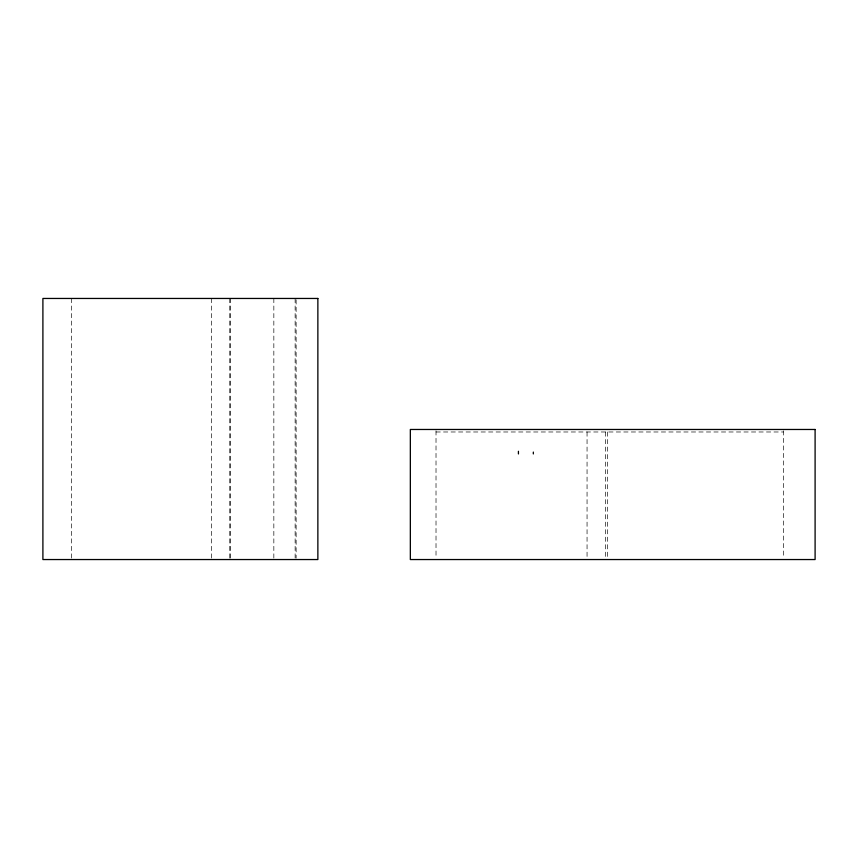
<?xml version="1.0" encoding="UTF-8"?>
<svg xmlns="http://www.w3.org/2000/svg" width="858" height="858" viewBox="0 0 858 858"><rect width="100%" height="100%" fill="white"/><g stroke="black" fill="none" stroke-linecap="round" stroke-linejoin="round"><path stroke-width="0.64" stroke-dasharray="4.29 3.22" d="M436.014 431.982L783.322 431.982M783.322 430.791L783.322 558.215M607.657 431.982L607.657 558.215M605.362 431.982L605.362 558.215M587.054 431.982L587.054 558.215M436.014 430.791L436.014 558.215M296.117 299.796L296.117 558.204M295.131 298.455L295.131 558.204M273.841 298.455L273.841 558.204M230.491 298.455L230.491 558.204M229.762 298.455L229.762 558.204M211.465 298.455L211.465 558.204M71.504 298.455L71.504 558.204"/><path stroke-width="1.29" d="M533.333 452.08L533.333 453.946M518.425 451.287L518.425 453.946M317.868 298.455L42.9 298.455L42.9 559.545L317.868 559.545L317.868 298.455M815.1 429.472L410.339 429.472L410.339 559.545L815.1 559.545L815.1 429.472"/></g></svg>
